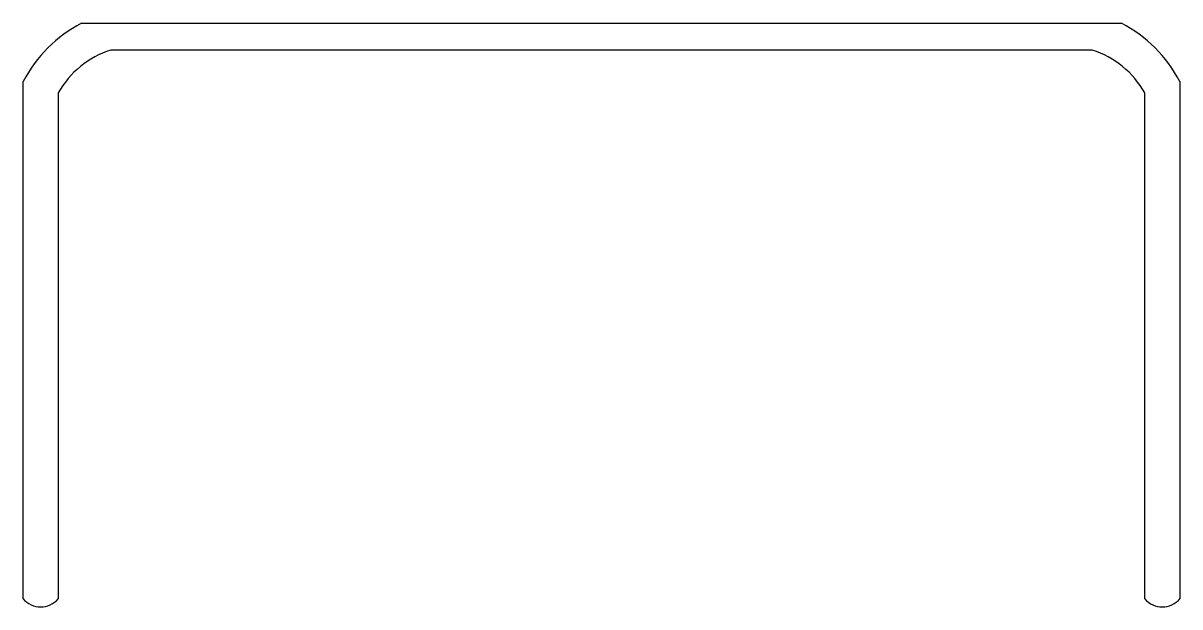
# Model space of a CAD drawing. Extents: x 2046 to 2145, y 1398.5 to 1448.4.
import ezdxf

# ---------------------------------------------------------------- set-up
doc = ezdxf.new("R2010")
doc.units = 0
doc.layers.get('0').update_dxf_attribs({"linetype": 'CONTINUOUS'})

msp = doc.modelspace()

# ---------------------------------------------------------------- linework, layer by layer
for p, q in [((2050.986, 1448.409), (2139.986, 1448.409)), ((2137.493, 1446.109), (2053.479, 1446.109)), ((2045.986, 1399.131), (2045.986, 1443.409)), ((2048.986, 1442.436), (2048.986, 1399.131)), ((2141.986, 1399.131), (2141.986, 1442.436)), ((2144.986, 1443.409), (2144.986, 1399.131))]:
    msp.add_line(p, q)
for centre, radius, start, end in [((2056.595, 1437.801), 12, 117.86687, 152.13791), ((2134.377, 1437.801), 12, 27.85965, 62.13313), ((2055.951, 1438.501), 8, 108.00044, 150.53415), ((2135.021, 1438.501), 8, 29.46237, 71.99956), ((2047.486, 1400.454), 2, 221.40917, 318.59083), ((2143.486, 1400.454), 2, 221.41949, 318.60116)]:
    msp.add_arc(centre, radius, start, end)

doc.saveas('drawing.dxf')
